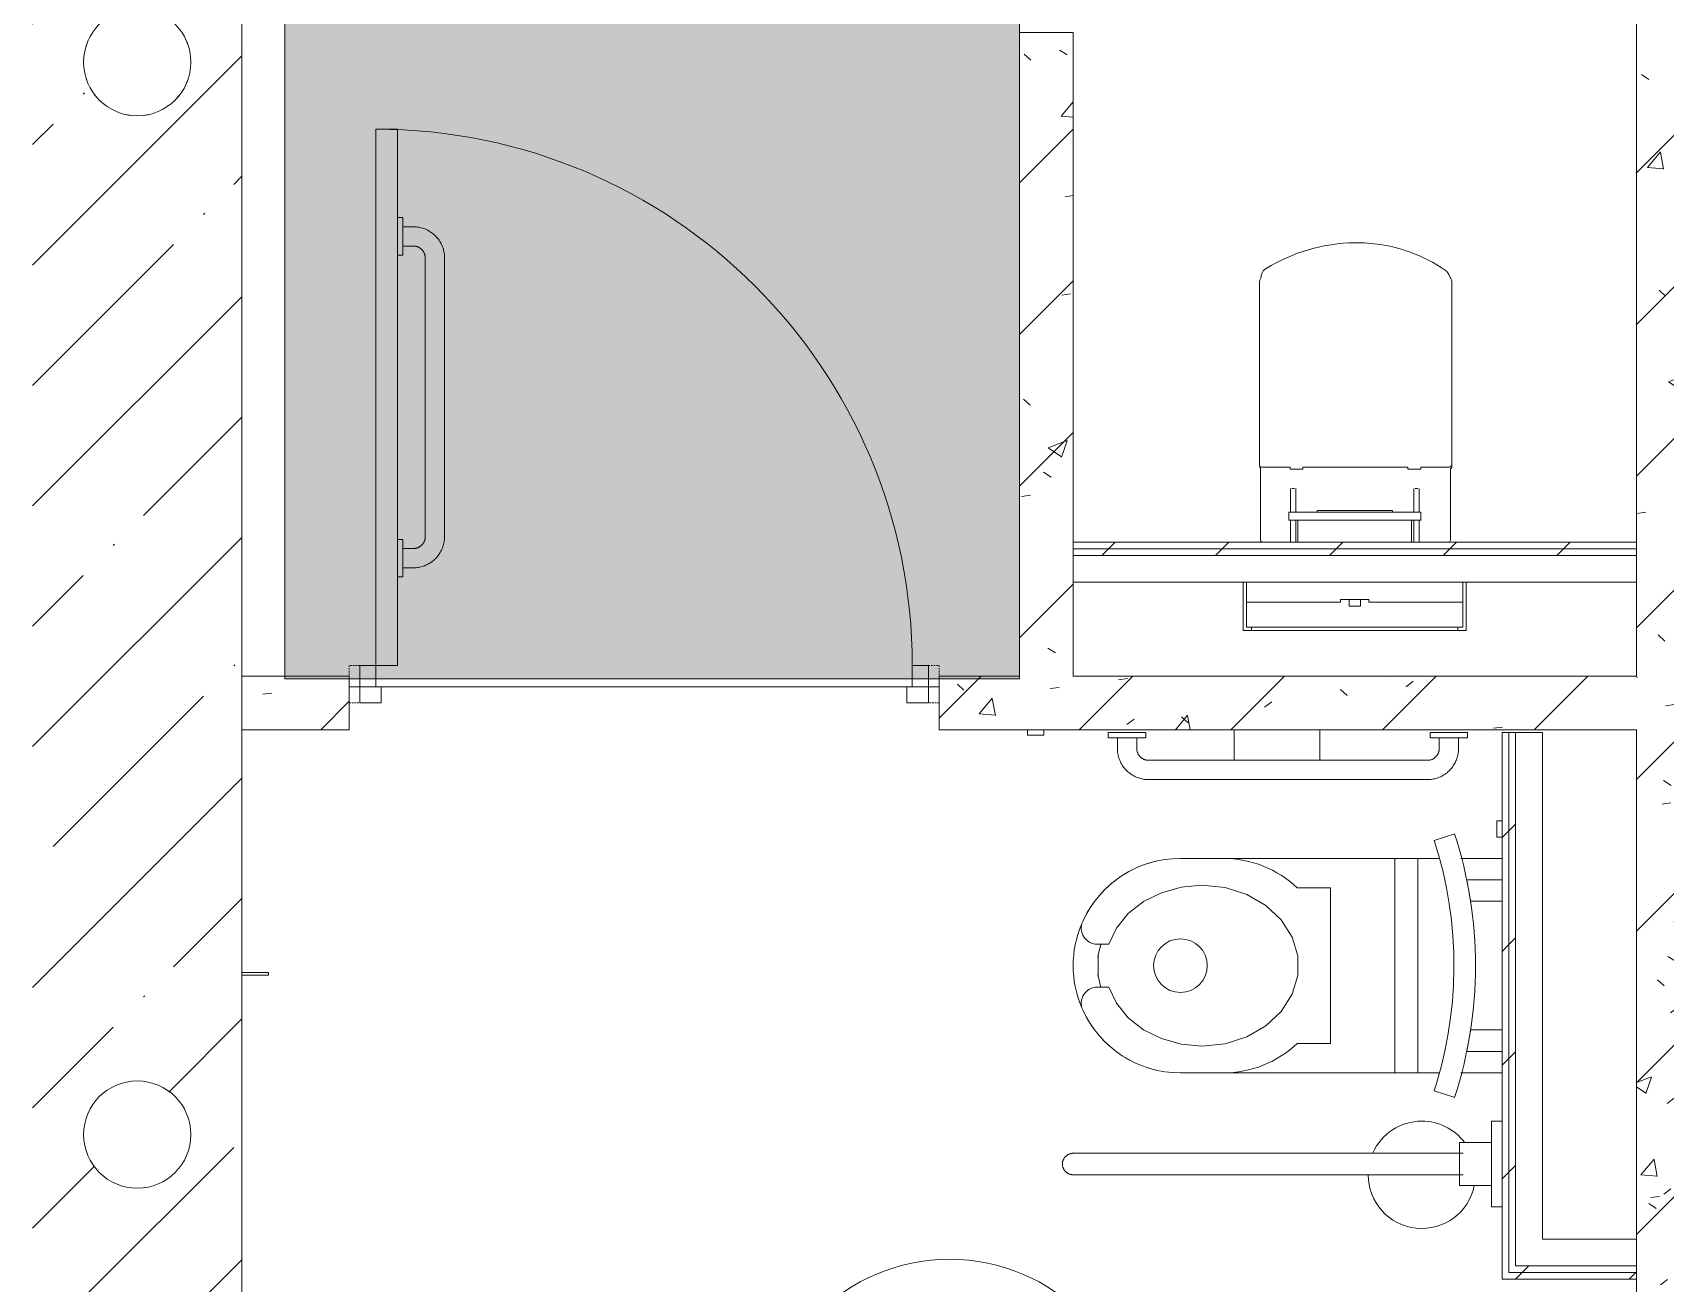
# Model space of a CAD drawing. Header units: millimetres. Extents: x -515342 to 330399, y -224905 to 507333.
# Drawn here: x -285718 to -282674, y -33326 to -30994 of the extents above; entities that cross this region are included whole.
import ezdxf

# ---------------------------------------------------------------- set-up
doc = ezdxf.new("R2010")
doc.units = ezdxf.units.MM
doc.linetypes.add('ASVP_Невидимые', pattern=[5, 3, -2])
for name, color, linetype, lineweight in [('Двери', 7, 'Continuous', 0), ('Марки помещений', 7, 'Continuous', 0), ('Обобщенные модели', 7, 'Continuous', 0), ('Оборудование', 7, 'Continuous', 0), ('Перекрытие', 7, 'Continuous', 0), ('Сантехника', 7, 'Continuous', 0), ('Стены внутренние', 7, 'Continuous', 0), ('Стены несущие', 7, 'Continuous', 0), ('Стены отделка', 7, 'Continuous', 0), ('Стены перегородки', 7, 'Continuous', 0), ('Стены штриховка', 7, 'Continuous', 0), ('экспертиза условные обозначения', 1, 'Continuous', 0)]:
    doc.layers.add(name, color=color, linetype=linetype, lineweight=lineweight)
pattern_1 = [(45, (-374753.14, -35598.53), (-141.42136, 141.42136), [])]
pattern_2 = [(50, (-374753.14, -35598.53), (364.3679, -31.8783), [38.1, -419.1]), (355, (-374753.14, -35598.53), (-70.4859, 382.1133), [30.48, -335.28]), (100.451, (-374722.78, -35601.2), (293.885, 350.2334), [32.38, -356.18]), (46.184, (-374753.14, -35496.93), (542.1585, -84.0858), [57.15, -628.65]), (96.636, (-374707.96, -35503.94), (474.805, 494.8554), [48.57, -534.27]), (351.184, (-374753.14, -35496.93), (474.8102, 494.85), [45.72, -502.92]), (21, (-374702.34, -35522.33), (303.2285, -204.5305), [38.1, -419.1]), (326, (-374702.34, -35522.33), (123.6039, 368.376), [30.48, -335.28]), (71.451, (-374677.07, -35539.37), (426.8341, 163.8427), [32.38, -356.18]), (37.5, (-374753.14, -35598.53), (6.17665, 169.11015), [16.764, -314.452, 16.764, -323.596, -336.55]), (37.5, (-374753.14, -35598.53), (6.17665, 169.11015), [-671.576, 16.764, -319.786]), (7.5, (-374753.14, -35598.53), (133.63888, 200.3615), [16.764, -177.292, 16.764, -306.832, -128.27]), (7.5, (-374753.14, -35598.53), (133.63888, 200.3615), [-517.652, 16.764, -111.506]), (327.5, (-374866.43, -35598.53), (271.18182, -11.45836), [16.764, -110.236, 16.764, -379.476, -525.78]), (327.5, (-374866.43, -35598.53), (271.18182, -11.45836), [-523.24, 16.764, -509.016]), (317.5, (-374917.23, -35598.53), (296.2585, 50.85285), [16.764, -148.336, 16.764, -246.38, -373.38]), (317.5, (-374917.23, -35598.53), (296.2585, 50.85285), [-428.244, 16.764, -356.616])]
pattern_3 = [(45, (-374753.14, -35598.53), (-106.06602, 106.06602), [])]

# ---------------------------------------------------------------- blocks, each defined once
blk = doc.blocks.new('Унитаз - Общественные _МГН_ - Объем смыва более 6_1 л-8747126-О_АР_П_1_0_000_План 1 этажа')
at = {"layer": 'Сантехника'}
for p, q in [((88.7, 246), (107.8, 239.8)), ((107.8, 239.8), (126.8, 233.7)), ((0, 200), (77, 200)), ((118.2, 200), (157.6, 200)), ((157.6, 200), (200, 200)), ((157.6, -200), (157.6, 200)), ((200, -200), (200, 200)), ((200, 200), (520, 200)), ((600, 200), (520, 200)), ((66.2, 160), (0, 160)), ((382.3, 145), (320, 145)), ((320, 145), (320, -145)), ((0, 120), (59.1, 120)), ((733.5, 40), (754.9, 40)), ((753.4, 20.7), (754, 16.1)), ((754, -16.1), (753.4, -20.7)), ((754.9, -40), (733.5, -40)), ((59.1, -120), (0, -120)), ((320, -145), (382.3, -145)), ((0, -160), (66.2, -160)), ((77, -200), (0, -200)), ((157.6, -200), (118.2, -200)), ((200, -200), (157.6, -200)), ((520, -200), (200, -200)), ((520, -200), (600, -200)), ((107.8, -239.8), (88.7, -246)), ((126.8, -233.7), (107.8, -239.8))]:
    blk.add_line(p, q, dxfattribs=at)
at = {"layer": 'Сантехника', "flags": 128}
for points in [[(126.8, -233.7), (118, -204.5), (110.4, -175.1), (104, -145.4), (98.8, -115.5), (94.8, -85.3), (92, -55.1), (90.4, -24.7), (90, 5.7), (90.9, 36.1), (92.9, 66.4), (96.2, 96.6), (100.6, 126.7), (106.3, 156.6), (113.2, 186.2), (121.2, 215.5), (126.8, 233.7)], [(560, -150), (516.9, -145.6), (476.3, -132.8), (440.6, -112.3), (411.9, -85.2), (391.7, -53.2), (381.3, -18.1), (381.3, 18.1), (391.7, 53.2), (411.9, 85.2), (440.6, 112.3), (476.3, 132.8), (516.9, 145.6), (560, 150)], [(560, 150), (598.7, 146.5), (635.6, 136.1), (669, 119.4), (697.2, 97.1), (719.1, 70.2), (733.5, 40)], [(748.7, 40.3), (753.6, 19.3), (753.6, -19.3), (748.7, -40.3)], [(733.5, -40), (719.1, -70.2), (697.2, -97.1), (669, -119.4), (635.6, -136.1), (598.7, -146.5), (560, -150)]]:
    blk.add_lwpolyline(points, dxfattribs=at)
at = {"layer": 'Сантехника'}
for centre, radius, start, end in [((850, 0), 800, 162.0951, 197.9049), ((520, 0), 200, 90, 133.5312), ((600, 0), 200, 24.3266, 90), ((600, 0), 200, 72.0106, 76.5027), ((600, 0), 200, 57.6191, 63.0038), ((600, 0), 200, 43.7417, 49.503), ((600, 0), 200, 30.0357, 36.0001), ((754.9, 70), 30, 270, 24.3266), ((600, 0), 200, 337.4028, 22.5972), ((600, 0), 50, 90, 270), ((600, 0), 50, 270, 90), ((754.9, -70), 30, 335.6734, 90), ((600, 0), 200, 270, 335.6734), ((600, 0), 200, 323.9999, 329.9643), ((520, 0), 200, 226.4688, 270), ((600, 0), 200, 310.497, 316.2583), ((600, 0), 200, 296.9962, 302.3809), ((600, 0), 200, 283.4973, 287.9894)]:
    blk.add_arc(centre, radius, start, end, dxfattribs=at)
for points, knots in [([(59.1, 120), (59.1, 120), (59.2, 120.8), (59.7, 124.4), (60.6, 129.9), (61.7, 136.5), (62.8, 142.4), (63.6, 146.8), (64.2, 150), (64.7, 152.9), (65.4, 156.2), (66, 159.2), (66.2, 160), (66.2, 160)], [0, 0, 0, 0, 0.111111, 0.222222, 0.333333, 0.444444, 0.555556, 0.611111, 0.666667, 0.722222, 0.777778, 0.888889, 1, 1, 1, 1]), ([(66.2, -160), (66.2, -160), (66, -159.2), (65.4, -156.2), (64.7, -152.9), (64.2, -150), (63.6, -146.8), (63, -143.5), (62.3, -140), (61.5, -135.4), (60.6, -129.9), (59.7, -124.4), (59.2, -120.8), (59.1, -120), (59.1, -120)], [0, 0, 0, 0, 0.111111, 0.222222, 0.277778, 0.333333, 0.388889, 0.444444, 0.5, 0.555556, 0.666667, 0.777778, 0.888889, 1, 1, 1, 1])]:
    blk.add_open_spline(points, degree=3, knots=knots, dxfattribs=at)
blk = doc.blocks.new('Опорный поручень - Откидной поручень для унитаза-8747127-О_АР_П_1_0_000_План 1 этажа')
at = {"layer": 'Оборудование'}
for p, q in [((92690, 10320), (92690, 9717.7)), ((92730, 9717.7), (92730, 10320)), ((92750, 9725), (92670, 9725)), ((92670, 9685), (92670, 9725)), ((92750, 9725), (92750, 9685)), ((92670, 9665), (92670, 9685)), ((92750, 9685), (92750, 9665)), ((92630, 9665), (92790, 9665)), ((92630, 9665), (92630, 9645)), ((92790, 9645), (92790, 9665))]:
    blk.add_line(p, q, dxfattribs=at)
at = {"layer": 'Оборудование', "flags": 128}
for points in [[(92690, 10445), (92690, 10445.8), (92690.1, 10446.6), (92690.1, 10447.4), (92690.3, 10448.2), (92690.4, 10449), (92690.6, 10449.8), (92690.8, 10450.5), (92691, 10451.3), (92691.3, 10452), (92691.6, 10452.8), (92691.9, 10453.5), (92692.3, 10454.2), (92692.6, 10454.9), (92693.1, 10455.6), (92693.5, 10456.3), (92694, 10456.9), (92694.4, 10457.6), (92695, 10458.2), (92695.5, 10458.8), (92696.1, 10459.3), (92696.7, 10459.9), (92697.3, 10460.4), (92697.9, 10460.9), (92698.5, 10461.4), (92699.2, 10461.8), (92699.9, 10462.2), (92700.6, 10462.6), (92701.3, 10463), (92702, 10463.3), (92702.8, 10463.6), (92703.5, 10463.9), (92704.3, 10464.2), (92705, 10464.4), (92705.8, 10464.6), (92706.6, 10464.7), (92707.4, 10464.8), (92708.2, 10464.9), (92709, 10465), (92709.8, 10465), (92710, 10465)], [(92690, 10320), (92690, 10325), (92690, 10330), (92690, 10335), (92690, 10339.9), (92690, 10344.8), (92690, 10349.7), (92690, 10354.5), (92690, 10359.3), (92690, 10364), (92690, 10368.7), (92690, 10373.2), (92690, 10377.7), (92690, 10382.1), (92690, 10386.4), (92690, 10390.6), (92690, 10394.6), (92690, 10398.6), (92690, 10402.4), (92690, 10406.1), (92690, 10409.7), (92690, 10413.1), (92690, 10416.3), (92690, 10419.5), (92690, 10422.4), (92690, 10425.2), (92690, 10427.8), (92690, 10430.2), (92690, 10432.5), (92690, 10434.6), (92690, 10436.5), (92690, 10438.2), (92690, 10439.8), (92690, 10441.1), (92690, 10442.2), (92690, 10443.2), (92690, 10443.9), (92690, 10444.5), (92690, 10444.8), (92690, 10445), (92690, 10445)], [(92690, 10445), (92690, 10444.9), (92690, 10444.6), (92690, 10444.1), (92690, 10443.4), (92690, 10442.5), (92690, 10441.4), (92690, 10440.1), (92690, 10438.7), (92690, 10437), (92690, 10435.1), (92690, 10433.1), (92690, 10430.9), (92690, 10428.5), (92690, 10425.9), (92690, 10423.2), (92690, 10420.3), (92690, 10417.2), (92690, 10414), (92690, 10410.6), (92690, 10407.1), (92690, 10403.4), (92690, 10399.6), (92690, 10395.7), (92690, 10391.7), (92690, 10387.5), (92690, 10383.3), (92690, 10378.9), (92690, 10374.5), (92690, 10369.9), (92690, 10365.3), (92690, 10360.6), (92690, 10355.8), (92690, 10351), (92690, 10346.2), (92690, 10341.2), (92690, 10336.3), (92690, 10331.3), (92690, 10326.3), (92690, 10321.3), (92690, 10320)], [(92710, 10465), (92710.8, 10465), (92711.6, 10464.9), (92712.4, 10464.9), (92713.2, 10464.7), (92714, 10464.6), (92714.8, 10464.4), (92715.5, 10464.2), (92716.3, 10464), (92717, 10463.7), (92717.8, 10463.4), (92718.5, 10463.1), (92719.2, 10462.7), (92719.9, 10462.4), (92720.6, 10461.9), (92721.3, 10461.5), (92721.9, 10461), (92722.6, 10460.6), (92723.2, 10460), (92723.8, 10459.5), (92724.3, 10458.9), (92724.9, 10458.3), (92725.4, 10457.7), (92725.9, 10457.1), (92726.4, 10456.5), (92726.8, 10455.8), (92727.2, 10455.1), (92727.6, 10454.4), (92728, 10453.7), (92728.3, 10453), (92728.6, 10452.2), (92728.9, 10451.5), (92729.2, 10450.7), (92729.4, 10450), (92729.6, 10449.2), (92729.7, 10448.4), (92729.8, 10447.6), (92729.9, 10446.8), (92730, 10446), (92730, 10445.2), (92730, 10445)], [(92730, 10320), (92730, 10325), (92730, 10330), (92730, 10335), (92730, 10339.9), (92730, 10344.8), (92730, 10349.7), (92730, 10354.5), (92730, 10359.3), (92730, 10364), (92730, 10368.7), (92730, 10373.2), (92730, 10377.7), (92730, 10382.1), (92730, 10386.4), (92730, 10390.6), (92730, 10394.6), (92730, 10398.6), (92730, 10402.4), (92730, 10406.1), (92730, 10409.7), (92730, 10413.1), (92730, 10416.3), (92730, 10419.5), (92730, 10422.4), (92730, 10425.2), (92730, 10427.8), (92730, 10430.2), (92730, 10432.5), (92730, 10434.6), (92730, 10436.5), (92730, 10438.2), (92730, 10439.8), (92730, 10441.1), (92730, 10442.2), (92730, 10443.2), (92730, 10443.9), (92730, 10444.5), (92730, 10444.8), (92730, 10445), (92730, 10445)], [(92730, 10445), (92730, 10444.9), (92730, 10444.6), (92730, 10444.1), (92730, 10443.4), (92730, 10442.5), (92730, 10441.4), (92730, 10440.1), (92730, 10438.7), (92730, 10437), (92730, 10435.1), (92730, 10433.1), (92730, 10430.9), (92730, 10428.5), (92730, 10425.9), (92730, 10423.2), (92730, 10420.3), (92730, 10417.2), (92730, 10414), (92730, 10410.6), (92730, 10407.1), (92730, 10403.4), (92730, 10399.6), (92730, 10395.7), (92730, 10391.7), (92730, 10387.5), (92730, 10383.3), (92730, 10378.9), (92730, 10374.5), (92730, 10369.9), (92730, 10365.3), (92730, 10360.6), (92730, 10355.8), (92730, 10351), (92730, 10346.2), (92730, 10341.2), (92730, 10336.3), (92730, 10331.3), (92730, 10326.3), (92730, 10321.3), (92730, 10320)]]:
    blk.add_lwpolyline(points, dxfattribs=at)
blk = doc.blocks.new('МГН_Санузел_Поручень горизонтальный - АР_Сантехнические приборы_МГН_Поручень горизонтальный-8947034-О_АР_П_1_0_000_План 1 этажа')
at = {"layer": 'Сантехника'}
for p, q in [((-1190.8, 0), (-1190.8, -10)), ((-1120.8, -10), (-1120.8, 0)), ((-590.8, 0), (-590.8, -10)), ((-590.8, 0), (-555.8, 0)), ((-555.8, 0), (-520.8, 0)), ((-520.8, -10), (-520.8, 0)), ((-1190.8, 0), (-1155.8, 0)), ((-1155.8, -10), (-1190.8, -10)), ((-1173.8, -10), (-1173.8, -30)), ((-1155.8, 0), (-1120.8, 0)), ((-1120.8, -10), (-1155.8, -10)), ((-1137.8, -30), (-1137.8, -10)), ((-555.8, -10), (-590.8, -10)), ((-573.8, -10), (-573.8, -30)), ((-520.8, -10), (-555.8, -10)), ((-537.8, -30), (-537.8, -10)), ((-595.8, -52), (-1115.8, -52)), ((-1115.8, -88), (-595.8, -88))]:
    blk.add_line(p, q, dxfattribs=at)
at = {"layer": 'Сантехника', "flags": 128}
for points in [[(-1173.8, -30), (-1173.7, -32.3), (-1173.6, -34.6), (-1173.4, -36.9), (-1173.1, -39.2), (-1172.6, -41.5), (-1172.1, -43.8), (-1171.5, -46), (-1170.9, -48.2), (-1170.1, -50.4), (-1169.2, -52.6), (-1168.3, -54.7), (-1167.2, -56.8), (-1166.1, -58.8), (-1164.9, -60.8), (-1163.7, -62.7), (-1162.3, -64.6), (-1160.9, -66.5), (-1159.4, -68.2), (-1157.8, -70), (-1156.2, -71.6), (-1154.5, -73.2), (-1152.8, -74.7), (-1150.9, -76.1), (-1149.1, -77.5), (-1147.1, -78.8), (-1145.2, -80), (-1143.1, -81.2), (-1141.1, -82.2), (-1139, -83.2), (-1136.8, -84.1), (-1134.6, -84.9), (-1132.4, -85.6), (-1130.2, -86.2), (-1127.9, -86.7), (-1125.7, -87.2), (-1123.4, -87.5), (-1121.1, -87.8), (-1118.7, -87.9), (-1116.4, -88), (-1115.8, -88)], [(-1115.8, -52), (-1116.7, -52), (-1117.6, -51.9), (-1118.4, -51.8), (-1119.3, -51.7), (-1120.2, -51.6), (-1121, -51.4), (-1121.9, -51.1), (-1122.7, -50.9), (-1123.5, -50.6), (-1124.4, -50.3), (-1125.2, -49.9), (-1126, -49.5), (-1126.7, -49.1), (-1127.5, -48.6), (-1128.2, -48.2), (-1128.9, -47.6), (-1129.6, -47.1), (-1130.3, -46.5), (-1131, -45.9), (-1131.6, -45.3), (-1132.2, -44.7), (-1132.8, -44), (-1133.3, -43.3), (-1133.8, -42.6), (-1134.3, -41.9), (-1134.8, -41.1), (-1135.2, -40.4), (-1135.6, -39.6), (-1136, -38.8), (-1136.3, -38), (-1136.6, -37.1), (-1136.9, -36.3), (-1137.1, -35.5), (-1137.3, -34.6), (-1137.5, -33.7), (-1137.6, -32.9), (-1137.7, -32), (-1137.8, -31.1), (-1137.8, -30.2), (-1137.8, -30)], [(-573.8, -30), (-573.8, -30.9), (-573.9, -31.8), (-574, -32.6), (-574.1, -33.5), (-574.2, -34.4), (-574.4, -35.2), (-574.7, -36.1), (-574.9, -36.9), (-575.2, -37.8), (-575.5, -38.6), (-575.9, -39.4), (-576.3, -40.2), (-576.7, -40.9), (-577.2, -41.7), (-577.6, -42.4), (-578.1, -43.1), (-578.7, -43.8), (-579.3, -44.5), (-579.8, -45.2), (-580.5, -45.8), (-581.1, -46.4), (-581.8, -47), (-582.5, -47.5), (-583.2, -48), (-583.9, -48.5), (-584.7, -49), (-585.4, -49.4), (-586.2, -49.8), (-587, -50.2), (-587.8, -50.5), (-588.7, -50.8), (-589.5, -51.1), (-590.3, -51.3), (-591.2, -51.5), (-592.1, -51.7), (-592.9, -51.8), (-593.8, -51.9), (-594.7, -52), (-595.6, -52), (-595.8, -52)], [(-595.8, -88), (-593.5, -88), (-591.2, -87.8), (-588.9, -87.6), (-586.6, -87.3), (-584.3, -86.8), (-582, -86.3), (-579.8, -85.7), (-577.6, -85.1), (-575.4, -84.3), (-573.2, -83.4), (-571.1, -82.5), (-569, -81.4), (-567, -80.3), (-565, -79.1), (-563, -77.9), (-561.2, -76.5), (-559.3, -75.1), (-557.6, -73.6), (-555.8, -72), (-554.2, -70.4), (-552.6, -68.7), (-551.1, -67), (-549.7, -65.1), (-548.3, -63.3), (-547, -61.3), (-545.8, -59.4), (-544.6, -57.3), (-543.6, -55.3), (-542.6, -53.2), (-541.7, -51), (-540.9, -48.8), (-540.2, -46.6), (-539.6, -44.4), (-539.1, -42.1), (-538.6, -39.9), (-538.3, -37.6), (-538, -35.3), (-537.9, -32.9), (-537.8, -30.6), (-537.8, -30)]]:
    blk.add_lwpolyline(points, dxfattribs=at)
blk = doc.blocks.new('Дверь_Деревянная_1 полотно - АР_Дверь_Санузел_1000х2000h_полотно__Г_Пр-9794267-О_АР_П_1_0_000_План 1 этажа')
at = {"layer": 'Двери', "lineweight": 18}
for p, q in [((-500, 70), (-500, 1070)), ((-500, 1070), (-460, 1070)), ((-460, 905), (-460, 1070)), ((-460, 305), (-460, 835)), ((-460, 70), (-460, 235)), ((-530, 70), (-500, 70)), ((-530, 70), (-530, 0)), ((-500, 30), (-500, 70)), ((-460, 70), (-500, 70)), ((530, 70), (500, 70)), ((500, 30), (500, 70)), ((530, 70), (530, 0)), ((-530, 0), (-490, 0)), ((-500, 30), (-490, 30)), ((-490, 0), (-490, 30)), ((500, 30), (490, 30)), ((490, 0), (490, 30)), ((530, 0), (490, 0))]:
    blk.add_line(p, q, dxfattribs=at)
at = {"layer": 'Двери', "linetype": 'ASVP_Невидимые', "lineweight": 18}
for p, q in [((-550, 70), (-550, 50)), ((-530, 70), (-550, 70)), ((530, 70), (550, 70)), ((550, 70), (550, 50)), ((-550, 0), (-530, 0)), ((550, 0), (530, 0))]:
    blk.add_line(p, q, dxfattribs=at)
at = {"layer": 'Двери', "lineweight": 18}
blk.add_arc((-500, 70), 1000, 0, 90, dxfattribs=at)
blk = doc.blocks.new('МГН_Санузел_Поручень горизонтальный - АР_Сантехнические приборы_МГН_Поручень горизонтальный_на дверь-10674815-О_АР_П_1_0_000_План 1 этажа')
at = {"layer": 'Сантехника'}
for p, q in [((-595.8, 88), (-1115.8, 88)), ((-1115.8, 52), (-595.8, 52)), ((-1190.8, 10), (-1190.8, 0)), ((-1190.8, 10), (-1155.8, 10)), ((-1155.8, 0), (-1190.8, 0)), ((-1173.8, 30), (-1173.8, 10)), ((-1155.8, 10), (-1120.8, 10)), ((-1120.8, 0), (-1155.8, 0)), ((-1137.8, 10), (-1137.8, 30)), ((-1120.8, 0), (-1120.8, 10)), ((-590.8, 10), (-590.8, 0)), ((-590.8, 10), (-555.8, 10)), ((-573.8, 30), (-573.8, 10)), ((-555.8, 10), (-520.8, 10)), ((-537.8, 10), (-537.8, 30)), ((-520.8, 0), (-520.8, 10)), ((-555.8, 0), (-590.8, 0)), ((-520.8, 0), (-555.8, 0))]:
    blk.add_line(p, q, dxfattribs=at)
at = {"layer": 'Сантехника', "flags": 128}
for points in [[(-1115.8, 88), (-1118.1, 88), (-1120.4, 87.8), (-1122.7, 87.6), (-1125, 87.3), (-1127.3, 86.8), (-1129.6, 86.3), (-1131.8, 85.7), (-1134, 85.1), (-1136.2, 84.3), (-1138.4, 83.4), (-1140.5, 82.5), (-1142.6, 81.4), (-1144.6, 80.3), (-1146.6, 79.1), (-1148.5, 77.9), (-1150.4, 76.5), (-1152.3, 75.1), (-1154, 73.6), (-1155.8, 72), (-1157.4, 70.4), (-1159, 68.7), (-1160.5, 67), (-1161.9, 65.1), (-1163.3, 63.3), (-1164.6, 61.3), (-1165.8, 59.4), (-1166.9, 57.3), (-1168, 55.3), (-1169, 53.2), (-1169.9, 51), (-1170.7, 48.8), (-1171.4, 46.6), (-1172, 44.4), (-1172.5, 42.1), (-1173, 39.9), (-1173.3, 37.6), (-1173.6, 35.3), (-1173.7, 32.9), (-1173.8, 30.6), (-1173.8, 30)], [(-537.8, 30), (-537.8, 32.3), (-538, 34.6), (-538.2, 36.9), (-538.5, 39.2), (-539, 41.5), (-539.5, 43.8), (-540.1, 46), (-540.7, 48.2), (-541.5, 50.4), (-542.4, 52.6), (-543.3, 54.7), (-544.3, 56.8), (-545.5, 58.8), (-546.7, 60.8), (-547.9, 62.7), (-549.3, 64.6), (-550.7, 66.5), (-552.2, 68.2), (-553.8, 70), (-555.4, 71.6), (-557.1, 73.2), (-558.8, 74.7), (-560.7, 76.1), (-562.5, 77.5), (-564.5, 78.8), (-566.4, 80), (-568.5, 81.2), (-570.5, 82.2), (-572.6, 83.2), (-574.8, 84.1), (-577, 84.9), (-579.2, 85.6), (-581.4, 86.2), (-583.7, 86.7), (-585.9, 87.2), (-588.2, 87.5), (-590.5, 87.8), (-592.9, 87.9), (-595.2, 88), (-595.8, 88)], [(-1137.8, 30), (-1137.8, 30.9), (-1137.7, 31.8), (-1137.6, 32.6), (-1137.5, 33.5), (-1137.4, 34.4), (-1137.2, 35.2), (-1136.9, 36.1), (-1136.7, 36.9), (-1136.4, 37.8), (-1136.1, 38.6), (-1135.7, 39.4), (-1135.3, 40.2), (-1134.9, 40.9), (-1134.4, 41.7), (-1134, 42.4), (-1133.4, 43.1), (-1132.9, 43.8), (-1132.3, 44.5), (-1131.7, 45.2), (-1131.1, 45.8), (-1130.5, 46.4), (-1129.8, 47), (-1129.1, 47.5), (-1128.4, 48), (-1127.7, 48.5), (-1126.9, 49), (-1126.2, 49.4), (-1125.4, 49.8), (-1124.6, 50.2), (-1123.8, 50.5), (-1122.9, 50.8), (-1122.1, 51.1), (-1121.3, 51.3), (-1120.4, 51.5), (-1119.5, 51.7), (-1118.7, 51.8), (-1117.8, 51.9), (-1116.9, 52), (-1116, 52), (-1115.8, 52)], [(-595.8, 52), (-594.9, 52), (-594, 51.9), (-593.2, 51.8), (-592.3, 51.7), (-591.4, 51.6), (-590.6, 51.4), (-589.7, 51.1), (-588.9, 50.9), (-588, 50.6), (-587.2, 50.3), (-586.4, 49.9), (-585.6, 49.5), (-584.9, 49.1), (-584.1, 48.6), (-583.4, 48.2), (-582.7, 47.6), (-582, 47.1), (-581.3, 46.5), (-580.6, 45.9), (-580, 45.3), (-579.4, 44.7), (-578.8, 44), (-578.3, 43.3), (-577.8, 42.6), (-577.3, 41.9), (-576.8, 41.1), (-576.4, 40.4), (-576, 39.6), (-575.6, 38.8), (-575.3, 38), (-575, 37.1), (-574.7, 36.3), (-574.5, 35.5), (-574.3, 34.6), (-574.1, 33.7), (-574, 32.9), (-573.9, 32), (-573.8, 31.1), (-573.8, 30.2), (-573.8, 30)]]:
    blk.add_lwpolyline(points, dxfattribs=at)
blk = doc.blocks.new('2D_МГН_Санузел_Аксессуары - АР_Сантехнические приборы_Комплект 1-10688745-О_АР_П_1_0_000_План 1 этажа')
at = {"layer": 'Сантехника'}
for p, q in [((-124.1, 37.5), (-124.1, 47.5)), ((-124.1, 47.5), (-94.1, 47.5)), ((-94.1, 47.5), (-94.1, 37.5))]:
    blk.add_line(p, q, dxfattribs=at)
blk = doc.blocks.new('2D_МГН_Санузел_Аксессуары - АР_Сантехнические приборы_Система вызова помощи в санузел-10688760-О_АР_П_1_0_000_План 1 этажа')
at = {"layer": 'Сантехника'}
for p, q in [((-124.1, 50), (-124.1, 60)), ((-124.1, 60), (-94.1, 60)), ((-94.1, 60), (-94.1, 50))]:
    blk.add_line(p, q, dxfattribs=at)
blk = doc.blocks.new('2D_МГН_Санузел_Аксессуары - АР_Сантехнические приборы_Универсальный травмобезопасный держатель _крючок_-10688750-О_АР_П_1_0_000_План 1 этажа')
at = {"layer": 'Сантехника'}
for p, q in [((-111.6, 195), (-111.6, 245)), ((-111.6, 245), (-106.6, 245)), ((-106.6, 245), (-106.6, 195))]:
    blk.add_line(p, q, dxfattribs=at)
blk = doc.blocks.new('2D_МГН_Санузел_Аксессуары - АР_Сантехнические приборы_Корзина для мусора-V280-О_АР_П_1_0_000_План 1 этажа')
at = {"layer": 'Сантехника'}
for start, end in [(89.8899, 258.252), (360, 65.886), (307.4431, 360)]:
    blk.add_arc((-109.1, 187.5), 100, start, end, dxfattribs=at)
blk = doc.blocks.new('2D_МГН_Санузел_Аксессуары - АР_Сантехнические приборы_Автоматический диспансер для туалетной бумаги-10688761-О_АР_П_1_0_000_План 1 этажа')
at = {"layer": 'Сантехника'}
for p, q in [((-189.1, 50), (-189.1, 107.1)), ((-29.1, 107.1), (-29.1, 50))]:
    blk.add_line(p, q, dxfattribs=at)
blk = doc.blocks.new('ВК_01_Инсталляция с унитазом Geberit - 400_74_Geberit_Duofix_H112_Sigma_12_cm_ready_for_support_handles-10222215-О_АР_П_1_0_000_План 1 этажа')
at = {"layer": 'Обобщенные модели'}
for p, q in [((-178.4, -3.7), (-178.4, -136.8)), ((176, -138), (176, -3.9)), ((-180.8, -139.6), (-180.8, -486.2)), ((-178.2, -140.3), (-180.8, -142.9)), ((-175.1, -139.6), (-123.3, -139.6)), ((-123.3, -135.7), (-99.2, -135.7)), ((-123.3, -139.6), (-123.3, -135.7)), ((-99.2, -135.7), (-99.2, -139.7)), ((-99.2, -139.7), (96.6, -139.7)), ((96.6, -139.7), (96.7, -135.7)), ((96.7, -135.7), (120.7, -135.7)), ((120.7, -135.7), (120.7, -139.6)), ((120.7, -139.6), (172.1, -139.6)), ((177.5, -483.4), (177.5, -144.5))]:
    blk.add_line(p, q, dxfattribs=at)
for centre, radius, start, end in [((-173.9, -4.6), 4.61, 99.7293, 169.6637), ((171.3, -4.7), 4.78, 9.3401, 67.5533), ((-174.9, -142.1), 6.37, 123.7636, 156.6535), ((-175.3, -145.6), 6.04, 88.6989, 119.3011), ((172.1, -147.1), 7.56, 47.4267, 90), ((162.6, -144.5), 14.9, 360, 25.6266), ((-153.9, -480.3), 27.5, 192.3562, 214.291), ((159.4, -483.4), 18.1, 326.2581, 360), ((-158.2, -491.4), 18.9, 193.5902, 235.7095), ((-2.4, -262.9), 295.5, 235.7095, 250.2905), ((-4.8, -234.1), 324.1, 270.8546, 301.6815), ((-1.6, -260.9), 299.9, 303.8485, 304.273), ((157.8, -494.9), 16.7, 304.273, 5.1522), ((-2.4, -262.9), 295.5, 250.2905, 261.1454), ((-4.2, -274.7), 283.5, 261.1454, 270.8546)]:
    blk.add_arc(centre, radius, start, end, dxfattribs=at)
at = {"layer": 'Сантехника', "lineweight": 18}
for p, q in [((-208, 165), (-197.5, 165)), ((-208, 75), (-208, 165)), ((-201.8, 112), (-201.8, 159)), ((-201.8, 159), (201.8, 159)), ((-197.5, 165), (-192.5, 165)), ((-191.9, 165), (-194.2, 165)), ((-192.5, 165), (-192.5, 159)), ((-192.5, 165), (-189.2, 165)), ((-189.2, 165), (-149.2, 165)), ((149.2, 165), (-149.2, 165)), ((149.2, 165), (189.2, 165)), ((189.2, 165), (192.5, 165)), ((194.2, 165), (191.9, 165)), ((192.5, 159), (192.5, 165)), ((192.5, 165), (197.5, 165)), ((197.5, 165), (208, 165)), ((201.8, 159), (201.8, 112)), ((208, 165), (208, 75)), ((-201.8, 75), (-201.8, 112)), ((-201.8, 112), (-26.5, 112)), ((-26.5, 107), (-26.5, 112)), ((26.5, 107), (-26.5, 107)), ((-10.5, 119.5), (-10.5, 107)), ((-10.5, 119.5), (10.5, 119.5)), ((-10.1, 119.5), (-10.5, 119.5)), ((10.5, 119.5), (10.1, 119.5)), ((10.5, 107), (10.5, 119.5)), ((26.5, 112), (201.8, 112)), ((26.5, 112), (26.5, 107)), ((201.8, 112), (201.8, 75)), ((-120, 0), (-120, -41)), ((-110, -41), (-110, 0)), ((106, -41), (106, 0)), ((110, 0), (110, -41)), ((120, -41), (120, 0)), ((-106, 0), (-106, -41)), ((-123, -41), (123, -41)), ((-123, -56), (-123, -41)), ((123, -56), (-123, -56)), ((-120, -56), (-120, -100)), ((-110, -100), (-110, -56)), ((-70.3, -58.7), (-70.3, -56)), ((-70.3, -59), (70.2, -59)), ((70.2, -56), (70.2, -58.7)), ((110, -56), (110, -100)), ((120, -100), (120, -56)), ((123, -41), (123, -56)), ((-112.5, -100), (-117.5, -100)), ((117.5, -100), (112.5, -100))]:
    blk.add_line(p, q, dxfattribs=at)
blk = doc.blocks.new('ASVP_Марка_Помещение_ДваЗначения - Номер Площадь-685795-О_АР_П_1_0_000_План 1 этажа')
at = {"layer": 'Марки помещений'}
blk.add_circle((0, 0), 3.5, dxfattribs=at)

msp = doc.modelspace()

# ---------------------------------------------------------------- hatches: boundary and pattern name
at = {"layer": 'Стены внутренние'}
h = msp.add_hatch(dxfattribs=at)
h.set_pattern_fill('FP_1', color=256, style=0, pattern_type=2)
h.set_pattern_definition([(45, (-374753.14, -35598.53), (-224.5064, 224.5064), []), (45, (-374528.64, -35598.53), (-224.5064, 224.5064), [396.875, -79.375, 3.353, -76.022])])
h.paths.add_polyline_path([(-285328.1427, -35398.5295), (-285328.1427, -29393.5295), (-285718.1427, -29393.5295), (-285718.1427, -35398.5295)])
h.paths.add_polyline_path([(-285505.7778, -33532.0103), (-285540.5075, -33532.0103), (-285573.1427, -33520.132), (-285599.7471, -33497.8083), (-285617.1119, -33467.7315), (-285623.1427, -33433.5295), (-285617.1119, -33399.3275), (-285599.7471, -33369.2507), (-285573.1427, -33346.927), (-285540.5075, -33335.0487), (-285505.7778, -33335.0487), (-285473.1427, -33346.927), (-285446.5382, -33369.2507), (-285429.1734, -33399.3275), (-285423.1427, -33433.5295), (-285429.1734, -33467.7315), (-285446.5382, -33497.8083), (-285473.1427, -33520.132)])
h.paths.add_polyline_path([(-285540.5075, -33147.0103), (-285573.1427, -33135.132), (-285599.7471, -33112.8083), (-285617.1119, -33082.7315), (-285623.1427, -33048.5295), (-285617.1119, -33014.3275), (-285599.7471, -32984.2507), (-285573.1427, -32961.927), (-285540.5075, -32950.0487), (-285505.7778, -32950.0487), (-285473.1427, -32961.927), (-285446.5382, -32984.2507), (-285429.1734, -33014.3275), (-285423.1427, -33048.5295), (-285429.1734, -33082.7315), (-285446.5382, -33112.8083), (-285473.1427, -33135.132), (-285505.7778, -33147.0103), (-285518.6606, -33147.0103)])
h.paths.add_polyline_path([(-285505.7778, -31147.0103), (-285540.5075, -31147.0103), (-285573.1427, -31135.132), (-285599.7471, -31112.8083), (-285617.1119, -31082.7315), (-285623.1427, -31048.5295), (-285617.1119, -31014.3275), (-285599.7471, -30984.2507), (-285571.672, -30961.3917), (-285540.5075, -30950.0487), (-285505.7778, -30950.0487), (-285473.1427, -30961.927), (-285446.5382, -30984.2507), (-285429.1734, -31014.3275), (-285423.1427, -31048.5295), (-285429.1734, -31082.7315), (-285446.5382, -31112.8083), (-285473.1427, -31135.132)])
h.paths.add_polyline_path([(-285518.6606, -30792.0103), (-285540.5075, -30792.0103), (-285573.1427, -30780.132), (-285599.7471, -30757.8083), (-285617.1119, -30727.7315), (-285623.1427, -30693.5295), (-285617.1119, -30659.3275), (-285599.7471, -30629.2507), (-285573.1427, -30606.927), (-285540.5075, -30595.0487), (-285505.7778, -30595.0487), (-285473.1427, -30606.927), (-285446.5382, -30629.2507), (-285429.1734, -30659.3275), (-285423.1427, -30693.5295), (-285429.1734, -30727.7315), (-285446.5382, -30757.8083), (-285473.1427, -30780.132), (-285505.7778, -30792.0103)])
h.paths.add_polyline_path([(-285540.5075, -30337.0103), (-285573.1427, -30325.132), (-285599.7471, -30302.8083), (-285617.1119, -30272.7315), (-285623.1427, -30238.5295), (-285617.1119, -30204.3275), (-285599.7471, -30174.2507), (-285573.1427, -30151.927), (-285540.5075, -30140.0487), (-285505.7778, -30140.0487), (-285473.1427, -30151.927), (-285446.5382, -30174.2507), (-285429.1734, -30204.3275), (-285423.1427, -30238.5295), (-285429.1734, -30272.7315), (-285446.5382, -30302.8083), (-285473.1427, -30325.132), (-285505.7778, -30337.0103), (-285518.6606, -30337.0103)])
h.paths.add_polyline_path([(-285505.7778, -29952.0103), (-285540.5075, -29952.0103), (-285573.1427, -29940.132), (-285599.7471, -29917.8083), (-285617.1119, -29887.7315), (-285623.1427, -29853.5295), (-285617.1119, -29819.3275), (-285599.7471, -29789.2507), (-285573.1427, -29766.927), (-285540.5075, -29755.0487), (-285505.7778, -29755.0487), (-285473.1427, -29766.927), (-285446.5382, -29789.2507), (-285429.1734, -29819.3275), (-285423.1427, -29853.5295), (-285429.1734, -29887.7315), (-285446.5382, -29917.8083), (-285473.1427, -29940.132)])
h.paths.add_polyline_path([(-285540.5075, -29636.0295), (-285573.1427, -29624.1513), (-285599.7471, -29601.8275), (-285617.1119, -29571.7508), (-285623.1427, -29537.5488), (-285617.1119, -29503.3467), (-285599.7471, -29473.27), (-285573.1427, -29450.9462), (-285540.5075, -29439.068), (-285505.7778, -29439.068), (-285473.1427, -29450.9462), (-285446.5382, -29473.27), (-285429.1734, -29503.3467), (-285423.1427, -29537.5488), (-285429.1734, -29571.7508), (-285446.5382, -29601.8275), (-285473.1427, -29624.1513), (-285505.7778, -29636.0295), (-285518.6606, -29636.0295)])
h = msp.add_hatch(dxfattribs=at)
h.set_pattern_fill('FP_3', color=256, style=0, pattern_type=2)
h.set_pattern_definition(pattern_1)
h.paths.add_polyline_path([(-283778.1427, -32193.5295), (-283778.1427, -30993.5295), (-283878.1427, -30993.5295), (-283878.1427, -32193.5295)])
h.paths.add_polyline_path([(-283778.1427, -30193.5295), (-283778.1427, -29393.5295), (-283878.1427, -29393.5295), (-283878.1427, -30193.5295)])
h = msp.add_hatch(dxfattribs=at)
h.set_pattern_fill('FP_4', color=256, style=0, pattern_type=2)
h.set_pattern_definition(pattern_2)
h.paths.add_polyline_path([(-283778.1427, -32193.5295), (-283778.1427, -30993.5295), (-283878.1427, -30993.5295), (-283878.1427, -32193.5295)])
h.paths.add_polyline_path([(-283778.1427, -30193.5295), (-283778.1427, -29393.5295), (-283878.1427, -29393.5295), (-283878.1427, -30193.5295)])
h = msp.add_hatch(dxfattribs=at)
h.set_pattern_fill('FP_3', color=256, style=0, pattern_type=2)
h.set_pattern_definition(pattern_1)
h.paths.add_polyline_path([(-282578.1427, -35408.5295), (-282578.1427, -32293.5295), (-282728.1427, -32293.5295), (-282728.1427, -35408.5295)])
h.paths.add_polyline_path([(-282578.1427, -32193.5295), (-282578.1427, -29393.5295), (-282728.1427, -29393.5295), (-282728.1427, -32193.5295)])
h = msp.add_hatch(dxfattribs=at)
h.set_pattern_fill('FP_4', color=256, style=0, pattern_type=2)
h.set_pattern_definition(pattern_2)
h.paths.add_polyline_path([(-282578.1427, -35408.5295), (-282578.1427, -32293.5295), (-282728.1427, -32293.5295), (-282728.1427, -35408.5295)])
h.paths.add_polyline_path([(-282578.1427, -32193.5295), (-282578.1427, -29393.5295), (-282728.1427, -29393.5295), (-282728.1427, -32193.5295)])
h = msp.add_hatch(dxfattribs=at)
h.set_pattern_fill('FP_11', color=256, style=0, pattern_type=2)
h.set_pattern_definition(pattern_3)
h.paths.add_polyline_path([(-283778.1427, -31956.0295), (-282728.1427, -31956.0295), (-282728.1427, -31943.5295), (-283778.1427, -31943.5295)])
h = msp.add_hatch(dxfattribs=at)
h.set_pattern_fill('FP_11', color=256, style=0, pattern_type=2)
h.set_pattern_definition(pattern_3)
h.paths.add_polyline_path([(-282728.1427, -31968.5295), (-282728.1427, -31956.0295), (-283778.1427, -31956.0295), (-283778.1427, -31968.5295), (-282853.6195, -31968.5295)])
h = msp.add_hatch(dxfattribs=at)
h.set_pattern_fill('FP_3', color=256, style=0, pattern_type=2)
h.set_pattern_definition(pattern_1)
h.paths.add_polyline_path([(-283075.7108, -32293.5295), (-281828.1427, -32293.5295), (-281828.1427, -32193.5295), (-284028.1427, -32193.5295), (-284028.1427, -32293.5295), (-283297.793, -32293.5295)])
h.paths.add_polyline_path([(-285328.1427, -32293.5295), (-285128.1427, -32293.5295), (-285128.1427, -32193.5295), (-285328.1427, -32193.5295)])
h = msp.add_hatch(dxfattribs=at)
h.set_pattern_fill('FP_4', color=256, style=0, pattern_type=2)
h.set_pattern_definition(pattern_2)
h.paths.add_polyline_path([(-283075.7108, -32293.5295), (-281828.1427, -32293.5295), (-281828.1427, -32193.5295), (-284028.1427, -32193.5295), (-284028.1427, -32293.5295), (-283297.793, -32293.5295)])
h.paths.add_polyline_path([(-285328.1427, -32293.5295), (-285128.1427, -32293.5295), (-285128.1427, -32193.5295), (-285328.1427, -32193.5295)])
h = msp.add_hatch(dxfattribs=at)
h.set_pattern_fill('FP_11', color=256, style=0, pattern_type=2)
h.set_pattern_definition(pattern_3)
h.paths.add_polyline_path([(-282978.1427, -33318.5295), (-282965.6427, -33318.5295), (-282965.6427, -32298.5894), (-282978.1427, -32298.5894), (-282978.1427, -33138.1176)])
h = msp.add_hatch(dxfattribs=at)
h.set_pattern_fill('FP_11', color=256, style=0, pattern_type=2)
h.set_pattern_definition(pattern_3)
h.paths.add_polyline_path([(-282965.6427, -33306.0295), (-282953.1427, -33306.0295), (-282953.1427, -32298.5894), (-282965.6427, -32298.5894), (-282965.6427, -33138.1176)])
h = msp.add_hatch(dxfattribs=at)
h.set_pattern_fill('FP_11', color=256, style=0, pattern_type=2)
h.set_pattern_definition(pattern_3)
h.paths.add_polyline_path([(-282903.1427, -33306.0295), (-282728.1427, -33306.0295), (-282728.1427, -33293.5295), (-282953.1427, -33293.5295), (-282953.1427, -33306.0295)])
h = msp.add_hatch(dxfattribs=at)
h.set_pattern_fill('FP_11', color=256, style=0, pattern_type=2)
h.set_pattern_definition(pattern_3)
h.paths.add_polyline_path([(-282728.1427, -33318.5295), (-282728.1427, -33306.0295), (-282965.6427, -33306.0295), (-282965.6427, -33318.5295), (-282853.6195, -33318.5295)])
at = {"layer": 'экспертиза условные обозначения'}
h = msp.add_hatch(dxfattribs=at)
h.set_pattern_fill('GRASS', color=3, scale=24)
h.set_pattern_definition([(90, (-374753.14, -35598.53), (-431.0523, 431.0523), [114.3, -747.8046]), (45, (-374753.14, -35598.5), (-431.0523, 431.0523), [114.3, -495.3]), (135, (-374753.14, -35598.5), (-431.0523, -431.0523), [114.3, -495.3])])
h.paths.add_polyline_path([(-318658.1427, -27198.5295), (-318308.1427, -27198.5295), (-318308.1427, -26598.5295), (-273318.1427, -26598.5295), (-273318.1427, -29013.5295), (-276943.1427, -29013.5295), (-276943.1427, -29403.5295), (-276173.1427, -29403.5295), (-276173.1427, -32473.5894), (-279060.6037, -32473.5894), (-279032.2134, -29003.5295), (-283878.1427, -29003.5295), (-283878.1427, -32198.5894), (-285248.1427, -32198.5894), (-285248.1427, -29003.5295), (-289153.1427, -29003.5295), (-289153.1427, -28753.7894), (-293372.3527, -28753.7894), (-293372.3527, -32613.5894), (-302134.3783, -32622.5978), (-302134.3783, -28774.0894), (-304358.8783, -28774.0894), (-304358.8783, -28728.5894), (-318308.1427, -28728.5894), (-318308.1427, -28598.5295), (-318658.1427, -28598.5295)])

# ---------------------------------------------------------------- linework, layer by layer
at = {"layer": 'Перекрытие'}
msp.add_line((-285128.1427, -32213.5295), (-284028.1427, -32213.5295), dxfattribs=at)
at = {"layer": 'Стены внутренние'}
for start, end in [(156.6878718, 161.9770284), (18.0229716, 23.3121282), (198.0229716, 203.3121282), (336.6878718, 341.9770284), (216.6878718, 221.9770284), (318.0229716, 323.3121282), (258.0229716, 263.3121282), (276.6878718, 281.9770284)]:
    msp.add_arc((-285523.1427, -31048.5295), 100, start, end, dxfattribs=at)
at = {"layer": 'Стены несущие'}
for p, q in [((-285328.1427, -32193.5295), (-285328.1427, -29003.5295)), ((-285328.1427, -35398.5295), (-285328.1427, -32293.5295))]:
    msp.add_line(p, q, dxfattribs=at)
for centre, start, end in [((-285523.1427, -31048.5295), 0, 180), ((-285523.1427, -31048.5295), 180, 0), ((-285523.1427, -33048.5295), 0, 180), ((-285523.1427, -33048.5295), 180, 0)]:
    msp.add_arc(centre, 100, start, end, dxfattribs=at)
at = {"layer": 'Стены отделка'}
for p, q in [((-282728.1427, -31943.5295), (-283778.1427, -31943.5295)), ((-283778.1427, -32018.5295), (-282728.1427, -32018.5295)), ((-282978.1427, -32298.5894), (-282978.1427, -33318.5295)), ((-282903.1427, -32298.5894), (-282978.1427, -32298.5894)), ((-282903.1427, -33243.5295), (-282903.1427, -32298.5894)), ((-282728.1427, -33243.5295), (-282903.1427, -33243.5295)), ((-282978.1427, -33318.5295), (-282728.1427, -33318.5295))]:
    msp.add_line(p, q, dxfattribs=at)
at = {"layer": 'Стены перегородки'}
for p, q in [((-282728.1427, -29393.5295), (-282728.1427, -32193.5295)), ((-283878.1427, -30993.5295), (-283878.1427, -32193.5295)), ((-283778.1427, -30993.5295), (-283878.1427, -30993.5295)), ((-283778.1427, -32193.5295), (-283778.1427, -30993.5295)), ((-285128.1427, -32193.5295), (-285328.1427, -32193.5295)), ((-285128.1427, -32293.5295), (-285128.1427, -32193.5295)), ((-283878.1427, -32193.5295), (-284028.1427, -32193.5295)), ((-284028.1427, -32193.5295), (-284028.1427, -32293.5295)), ((-282728.1427, -32193.5295), (-283778.1427, -32193.5295)), ((-285328.1427, -32293.5295), (-285128.1427, -32293.5295)), ((-284028.1427, -32293.5295), (-282728.1427, -32293.5295)), ((-282728.1427, -32293.5295), (-282728.1427, -35408.5295))]:
    msp.add_line(p, q, dxfattribs=at)
at = {"layer": 'Стены штриховка'}
for p, q in [((-282728.1427, -31956.0295), (-283778.1427, -31956.0295)), ((-282728.1427, -31968.5295), (-283778.1427, -31968.5295)), ((-285328.1427, -32193.5295), (-285328.1427, -32293.5295)), ((-282965.6427, -33306.0295), (-282965.6427, -32298.5894)), ((-282953.1427, -33293.5295), (-282953.1427, -32298.5894)), ((-282728.1427, -33293.5295), (-282953.1427, -33293.5295)), ((-282728.1427, -33306.0295), (-282965.6427, -33306.0295))]:
    msp.add_line(p, q, dxfattribs=at)
at = {"layer": 'экспертиза условные обозначения', "color": 3}
msp.add_lwpolyline([(-318308.1427, -26598.5295), (-273318.1427, -26598.5295), (-273318.1427, -29013.5295), (-276943.1427, -29013.5295), (-276943.1427, -29403.5295), (-276173.1427, -29403.5295), (-276173.1427, -32473.5894), (-279060.6037, -32473.5894), (-279032.2134, -29003.5295), (-283878.1427, -29003.5295), (-283878.1427, -32198.5894), (-285248.1427, -32198.5894), (-285248.1427, -29003.5295), (-289153.1427, -29003.5295), (-289153.1427, -28753.7894), (-293372.3527, -28753.7894), (-293372.3527, -32613.5894), (-302134.3783, -32622.5978), (-302134.3783, -28774.0894), (-304358.8783, -28774.0894), (-304358.8783, -28728.5894), (-318308.1427, -28728.5894)], dxfattribs=at)

# ---------------------------------------------------------------- block references
at = {"layer": 'Двери'}
msp.add_blockref('Дверь_Деревянная_1 полотно - АР_Дверь_Санузел_1000х2000h_полотно__Г_Пр-9794267-О_АР_П_1_0_000_План 1 этажа', (-284578.1427, -32243.5295), dxfattribs=at)
at = {"layer": 'Марки помещений', "xscale": 99.99999999999993, "yscale": 99.99999999999993, "zscale": 99.99999999999993}
msp.add_blockref('ASVP_Марка_Помещение_ДваЗначения - Номер Площадь-685795-О_АР_П_1_0_000_План 1 этажа', (-284008.599, -33631.1943), dxfattribs=at)
at = {"layer": 'Оборудование', "rotation": 90}
msp.add_blockref('Опорный поручень - Откидной поручень для унитаза-8747127-О_АР_П_1_0_000_План 1 этажа', (-273333.1427, -125813.454), dxfattribs=at)
at = {"layer": 'Сантехника'}
for name, p, rotation in [('МГН_Санузел_Поручень горизонтальный - АР_Сантехнические приборы_МГН_Поручень горизонтальный_на дверь-10674815-О_АР_П_1_0_000_План 1 этажа', (-285038.1427, -32529.3252), 269.9999999999995), ('ВК_01_Инсталляция с унитазом Geberit - 400_74_Geberit_Duofix_H112_Sigma_12_cm_ready_for_support_handles-10222215-О_АР_П_1_0_000_План 1 этажа', (-283253.1427, -31943.5295), 180), ('2D_МГН_Санузел_Аксессуары - АР_Сантехнические приборы_Система вызова помощи в санузел-10688760-О_АР_П_1_0_000_План 1 этажа', (-283957.2173, -32243.5295), 180), ('2D_МГН_Санузел_Аксессуары - АР_Сантехнические приборы_Автоматический диспансер для туалетной бумаги-10688761-О_АР_П_1_0_000_План 1 этажа', (-283507.2173, -32243.5295), 180), ('2D_МГН_Санузел_Аксессуары - АР_Сантехнические приборы_Комплект 1-10688745-О_АР_П_1_0_000_План 1 этажа', (-282940.6427, -32369.5148), 90), ('Унитаз - Общественные _МГН_ - Объем смыва более 6_1 л-8747126-О_АР_П_1_0_000_План 1 этажа', (-282978.1427, -32733.5295), 180), ('2D_МГН_Санузел_Аксессуары - АР_Сантехнические приборы_Универсальный травмобезопасный держатель _крючок_-10688750-О_АР_П_1_0_000_План 1 этажа', (-285523.1427, -32857.6041), 269.9999999999997), ('2D_МГН_Санузел_Аксессуары - АР_Сантехнические приборы_Корзина для мусора-V280-О_АР_П_1_0_000_План 1 этажа', (-282940.6427, -33014.4549), 90)]:
    msp.add_blockref(name, p, dxfattribs=dict(at, rotation=rotation))
msp.add_blockref('МГН_Санузел_Поручень горизонтальный - АР_Сантехнические приборы_МГН_Поручень горизонтальный-8947034-О_АР_П_1_0_000_План 1 этажа', (-282521.847, -32298.5894), dxfattribs=at)

doc.saveas('drawing.dxf')
